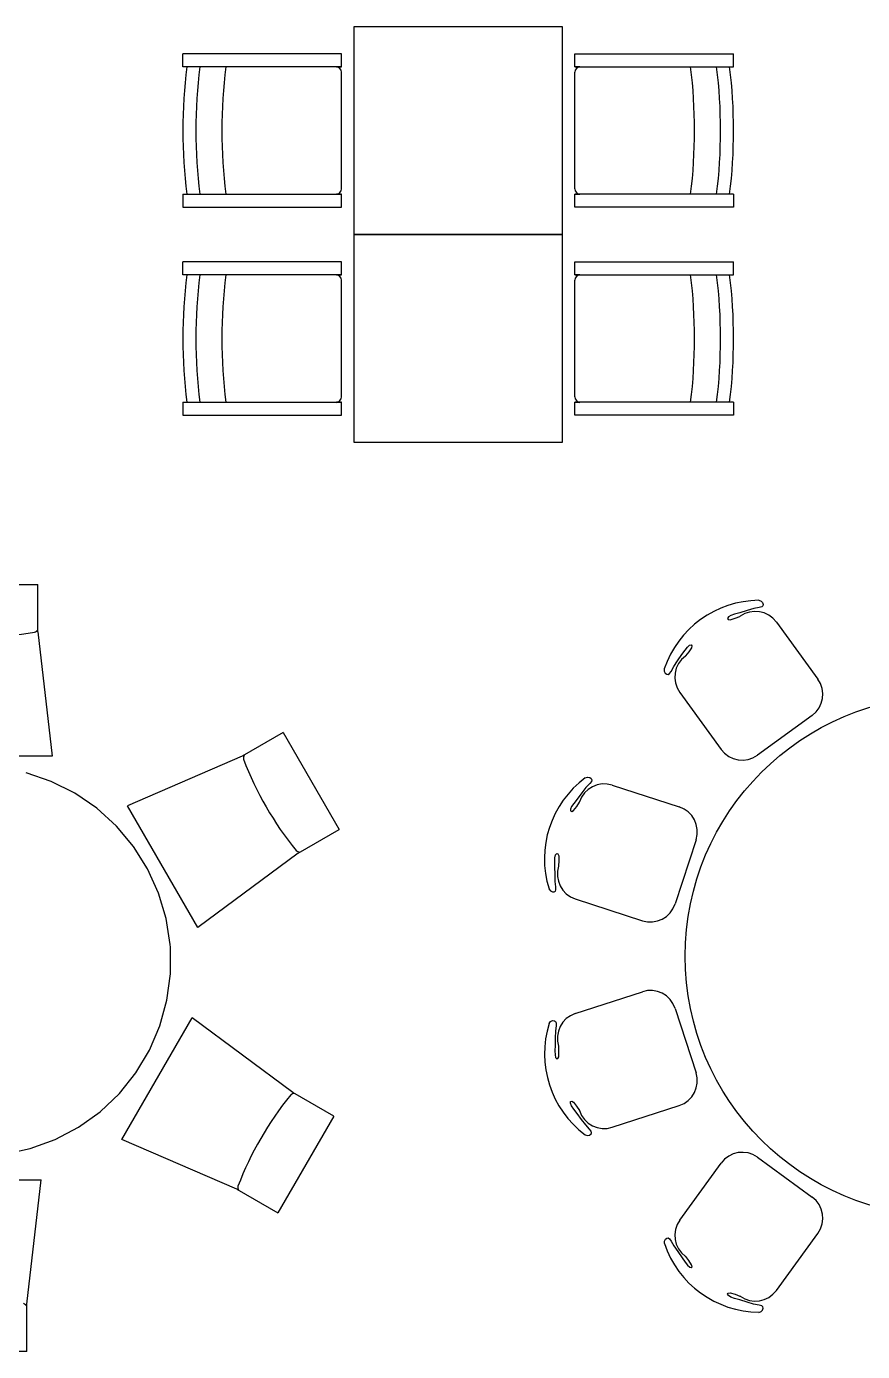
# Model space of a CAD drawing. Header units: inches. Extents: x -9234 to 10771, y 9659 to 27835.
# Drawn here: x 1799 to 5013, y 9841 to 14936 of the extents above; entities that cross this region are included whole.
import ezdxf

# ---------------------------------------------------------------- set-up
doc = ezdxf.new("R2010")
doc.units = ezdxf.units.IN
doc.header["$MEASUREMENT"] = 0
doc.layers.add('freecads.com', color=7, linetype='Continuous')

msp = doc.modelspace()

# ---------------------------------------------------------------- linework, layer by layer
at = {"layer": 'freecads.com'}
for p, q in [((3058.3, 14935.8), (3858.3, 14935.8)), ((3058.3, 14135.8), (3058.3, 14935.8)), ((3858.3, 14935.8), (3858.3, 14135.8)), ((2399.5, 14780.8), (2399.5, 14830.8)), ((3009.5, 14830.8), (2399.5, 14830.8)), ((3009.5, 14780.8), (3009.5, 14830.8)), ((3907.1, 14830.8), (4517.1, 14830.8)), ((3907.1, 14780.8), (3907.1, 14830.8)), ((4517.1, 14780.8), (4517.1, 14830.8)), ((3009.5, 14780.8), (2399.5, 14780.8)), ((2990.3, 14780.8), (3009.5, 14780.8)), ((3926.4, 14780.8), (3907.1, 14780.8)), ((3907.1, 14780.8), (4517.1, 14780.8)), ((3009.5, 14311.5), (3009.5, 14760)), ((3907.1, 14311.5), (3907.1, 14760)), ((2399.5, 14290.8), (3009.5, 14290.8)), ((2399.5, 14290.8), (2399.5, 14240.8)), ((3009.5, 14290.8), (2990.3, 14290.8)), ((3009.5, 14240.8), (3009.5, 14290.8)), ((3907.1, 14290.8), (3926.4, 14290.8)), ((4517.1, 14290.8), (3907.1, 14290.8)), ((3907.1, 14240.8), (3907.1, 14290.8)), ((4517.1, 14290.8), (4517.1, 14240.8)), ((2399.5, 14240.8), (3009.5, 14240.8)), ((4517.1, 14240.8), (3907.1, 14240.8)), ((3058.3, 14135.8), (3858.3, 14135.8)), ((3058.3, 13335.8), (3058.3, 14135.8)), ((3858.3, 14135.8), (3058.3, 14135.8)), ((3858.3, 14135.8), (3858.3, 13335.8)), ((2399.5, 13980.8), (2399.5, 14030.8)), ((3009.5, 14030.8), (2399.5, 14030.8)), ((3009.5, 13980.8), (3009.5, 14030.8)), ((3907.1, 14030.8), (4517.1, 14030.8)), ((3907.1, 13980.8), (3907.1, 14030.8)), ((4517.1, 13980.8), (4517.1, 14030.8)), ((3009.5, 13980.8), (2399.5, 13980.8)), ((2990.3, 13980.8), (3009.5, 13980.8)), ((3009.5, 13511.5), (3009.5, 13960)), ((3926.4, 13980.8), (3907.1, 13980.8)), ((3907.1, 13980.8), (4517.1, 13980.8)), ((3907.1, 13511.5), (3907.1, 13960)), ((2399.5, 13490.8), (3009.5, 13490.8)), ((2399.5, 13490.8), (2399.5, 13440.8)), ((3009.5, 13490.8), (2990.3, 13490.8)), ((3009.5, 13440.8), (3009.5, 13490.8)), ((3907.1, 13490.8), (3926.4, 13490.8)), ((4517.1, 13490.8), (3907.1, 13490.8)), ((3907.1, 13440.8), (3907.1, 13490.8)), ((4517.1, 13490.8), (4517.1, 13440.8)), ((2399.5, 13440.8), (3009.5, 13440.8)), ((4517.1, 13440.8), (3907.1, 13440.8)), ((3858.3, 13335.8), (3058.3, 13335.8)), ((1411.9, 12790.5), (1841.9, 12790.4)), ((1841.8, 12608.5), (1841.9, 12790.4)), ((4569, 12690.7), (4541.2, 12681.9)), ((4594.5, 12697.7), (4569, 12690.7)), ((4615.5, 12701.9), (4594.5, 12697.7)), ((4614.5, 12729.6), (4623.2, 12726.8)), ((4625.4, 12704.9), (4615.5, 12701.9)), ((4623.2, 12726.8), (4629, 12720.7)), ((4630, 12708.6), (4625.4, 12704.9)), ((4629, 12720.7), (4631.1, 12713.8)), ((4631.1, 12713.8), (4630, 12708.6)), ((4497.5, 12665.4), (4494.2, 12659.8)), ((4494.2, 12659.8), (4496.6, 12656)), ((4496.6, 12656), (4504.4, 12655.1)), ((4507.2, 12671.1), (4497.5, 12665.4)), ((4504.4, 12655.1), (4523.3, 12660.4)), ((4521.1, 12676.2), (4507.2, 12671.1)), ((4541.2, 12681.9), (4521.1, 12676.2)), ((4523.3, 12660.4), (4541.3, 12667.3)), ((4541.3, 12667.3), (4542.4, 12668)), ((4682, 12645.9), (4841.3, 12426.6)), ((1841.8, 12608.5), (1896.8, 12130.4)), ((4318.8, 12520.8), (4330.5, 12538.1)), ((4330.5, 12538.1), (4339.7, 12549.7)), ((4339.7, 12549.7), (4348.1, 12557.2)), ((4355.7, 12547.4), (4344.9, 12531)), ((4348.1, 12557.2), (4354.4, 12558.6)), ((4354.4, 12558.6), (4357.3, 12555.1)), ((4357.3, 12555.1), (4355.7, 12547.4)), ((4287.2, 12475), (4301.8, 12497.1)), ((4301.8, 12497.1), (4318.8, 12520.8)), ((4333.1, 12516), (4332, 12515.2)), ((4344.9, 12531), (4332.7, 12516.1)), ((4250.6, 12466), (4250.6, 12456.9)), ((4250.6, 12456.9), (4254.6, 12449.4)), ((4254.6, 12449.4), (4260.5, 12445.3)), ((4260.5, 12445.3), (4265.7, 12444.8)), ((4265.7, 12444.8), (4270.7, 12447.9)), ((4270.7, 12447.9), (4276.6, 12456.4)), ((4276.6, 12456.4), (4287.2, 12475)), ((4309.9, 12375.5), (4469.2, 12156.3)), ((4819.2, 12287), (4608.9, 12134.2)), ((2785.8, 12221.1), (2628.3, 12130.2)), ((2785.8, 12221.1), (3000.8, 11848.7)), ((1896.8, 12130.4), (1356.8, 12130.5)), ((2628.3, 12130.2), (2186.7, 11938.8)), ((1893.7, 12033.1), (1797.2, 12066)), ((1984.8, 11987.4), (1893.7, 12033.1)), ((3947, 12047), (3955.7, 12049.8)), ((3964.1, 12025.2), (3949.6, 12009.4)), ((3955.7, 12049.8), (3964, 12048.3)), ((3964, 12048.3), (3969.8, 12043.9)), ((3970.4, 12033.4), (3964.1, 12025.2)), ((3969.8, 12043.9), (3971.8, 12039.1)), ((3971.8, 12039.1), (3970.4, 12033.4)), ((2068.8, 11929.8), (1984.8, 11987.4)), ((3933.1, 11988.7), (3915.7, 11965.3)), ((3949.6, 12009.4), (3933.1, 11988.7)), ((4050.8, 12018.9), (4308.6, 11935.2)), ((2144.3, 11861.3), (2068.8, 11929.8)), ((2456.7, 11471.1), (2186.7, 11938.8)), ((3894.6, 11936.6), (3890.1, 11926.2)), ((3890.1, 11926.2), (3890.6, 11919.8)), ((3902.8, 11948.9), (3894.6, 11936.6)), ((3894.9, 11918.1), (3901.7, 11922)), ((3901.7, 11922), (3913.9, 11937.4)), ((3915.7, 11965.3), (3902.8, 11948.9)), ((3913.9, 11937.4), (3924.4, 11953.5)), ((3924.4, 11953.5), (3924.8, 11954.7)), ((3890.6, 11919.8), (3894.9, 11918.1)), ((2209.8, 11783.2), (2144.3, 11861.3)), ((2843.2, 11757.7), (3000.8, 11848.7)), ((2264.1, 11696.9), (2209.8, 11783.2)), ((4372.8, 11809.2), (4292.4, 11561.9)), ((2843.2, 11757.7), (2456.7, 11471.1)), ((3829.8, 11725.1), (3830.4, 11739.9)), ((3830.5, 11704.3), (3829.8, 11725.1)), ((3830.4, 11739.9), (3832.8, 11750.9)), ((3832.8, 11750.9), (3837.1, 11755.8)), ((3837.1, 11755.8), (3841.5, 11754.6)), ((3841.5, 11754.6), (3844.7, 11747.5)), ((3845.6, 11727.8), (3844.5, 11708.6)), ((3844.7, 11747.5), (3845.6, 11727.8)), ((2306.2, 11604.1), (2264.1, 11696.9)), ((3830.7, 11675.1), (3830.5, 11704.3)), ((3831.8, 11648.6), (3830.7, 11675.1)), ((3844.9, 11708.7), (3844.5, 11707.5)), ((3807.5, 11619.8), (3812.9, 11612.4)), ((3834.2, 11627.3), (3831.8, 11648.6)), ((3832.2, 11611.5), (3834.4, 11617)), ((3834.4, 11617), (3834.2, 11627.3)), ((2335.3, 11506.5), (2306.2, 11604.1)), ((3812.9, 11612.4), (3820.5, 11608.7)), ((3820.5, 11608.7), (3827.7, 11608.8)), ((3827.7, 11608.8), (3832.2, 11611.5)), ((3908.7, 11581.5), (4166.4, 11497.7)), ((2350.9, 11405.8), (2335.3, 11506.5)), ((2351.8, 11395.3), (2350.9, 11405.8)), ((2352.2, 11293.4), (2351.8, 11395.3)), ((2338.7, 11192.4), (2352.2, 11293.4)), ((3908.7, 11140.7), (4166.4, 11224.5)), ((2311.8, 11094.1), (2338.7, 11192.4)), ((4292.4, 11160.3), (4372.8, 10913)), ((2165.6, 10656.6), (2435.7, 11124.2)), ((2822.2, 10837.5), (2435.7, 11124.2)), ((3808.2, 11102.4), (3813.6, 11109.8)), ((3813.6, 11109.8), (3821.2, 11113.4)), ((3821.2, 11113.4), (3828.4, 11113.3)), ((3828.4, 11113.3), (3832.9, 11110.6)), ((3832.9, 11110.6), (3835.1, 11105.1)), ((2271.7, 11000.4), (2311.8, 11094.1)), ((3832.4, 11073.5), (3831.2, 11047)), ((3834.9, 11094.8), (3832.4, 11073.5)), ((3835.1, 11105.1), (3834.9, 11094.8)), ((3831, 11017.9), (3830.1, 10997)), ((3831.2, 11047), (3831, 11017.9)), ((3844.9, 11013.5), (3844.5, 11014.7)), ((3845.9, 10994.2), (3844.9, 11013.5)), ((2219.3, 10913), (2271.7, 11000.4)), ((3830.1, 10997), (3830.7, 10982.3)), ((3830.7, 10982.3), (3833.1, 10971.2)), ((3833.1, 10971.2), (3837.4, 10966.3)), ((3837.4, 10966.3), (3841.8, 10967.4)), ((3841.8, 10967.4), (3845, 10974.6)), ((3845, 10974.6), (3845.9, 10994.2)), ((2155.5, 10833.5), (2219.3, 10913)), ((2081.6, 10763.4), (2155.5, 10833.5)), ((2979.7, 10746.5), (2822.2, 10837.5)), ((3889.9, 10795.7), (3890.5, 10802.2)), ((3890.5, 10802.2), (3894.7, 10803.9)), ((3894.7, 10803.9), (3901.5, 10799.9)), ((1998.8, 10703.9), (2081.6, 10763.4)), ((3894.4, 10785.4), (3889.9, 10795.7)), ((3902.6, 10773.1), (3894.4, 10785.4)), ((3901.5, 10799.9), (3913.7, 10784.5)), ((3915.4, 10756.6), (3902.6, 10773.1)), ((3913.7, 10784.5), (3924.2, 10768.3)), ((3932.7, 10733.1), (3915.4, 10756.6)), ((3924.4, 10768.7), (3924.8, 10767.5)), ((4050.8, 10703.3), (4308.6, 10787)), ((1908.8, 10656.3), (1998.8, 10703.9)), ((2979.7, 10746.5), (2764.7, 10374.2)), ((3949.2, 10712.4), (3932.7, 10733.1)), ((3963.6, 10696.6), (3949.2, 10712.4)), ((1813.1, 10621.2), (1908.8, 10656.3)), ((2607.1, 10465.2), (2165.6, 10656.6)), ((3946.5, 10674.8), (3955.1, 10671.9)), ((3955.1, 10671.9), (3963.5, 10673.4)), ((3963.5, 10673.4), (3969.2, 10677.8)), ((3969.9, 10688.4), (3963.6, 10696.6)), ((3969.2, 10677.8), (3971.3, 10682.6)), ((3971.3, 10682.6), (3969.9, 10688.4)), ((1713.5, 10599.5), (1813.1, 10621.2)), ((4309.9, 10346.7), (4469.2, 10565.9)), ((4608.9, 10588), (4819.2, 10435.2)), ((1314.7, 10501.4), (1854.7, 10501.3)), ((1799.7, 10023.3), (1854.7, 10501.3)), ((2607.1, 10465.2), (2764.7, 10374.2)), ((4682, 10076.3), (4841.3, 10295.5)), ((4251.1, 10265.7), (4255.1, 10273.2)), ((4251.1, 10256.6), (4251.1, 10265.7)), ((4255.1, 10273.2), (4261.1, 10277.3)), ((4261.1, 10277.3), (4266.3, 10277.8)), ((4266.3, 10277.8), (4271.3, 10274.6)), ((4271.3, 10274.6), (4277.2, 10266.1)), ((4277.2, 10266.1), (4287.7, 10247.5)), ((4287.7, 10247.5), (4302.3, 10225.3)), ((4302.3, 10225.3), (4319.2, 10201.6)), ((4319.2, 10201.6), (4330.8, 10184.2)), ((4333.1, 10206.2), (4332, 10207)), ((4345.2, 10191.3), (4333.1, 10206.2)), ((4356, 10174.9), (4345.2, 10191.3)), ((4330.8, 10184.2), (4340, 10172.7)), ((4340, 10172.7), (4348.4, 10165.1)), ((4348.4, 10165.1), (4354.7, 10163.7)), ((4354.7, 10163.7), (4357.6, 10167.2)), ((4357.6, 10167.2), (4356, 10174.9)), ((4494.2, 10062.1), (4496.6, 10065.9)), ((4497.5, 10056.5), (4494.2, 10062.1)), ((4496.6, 10065.9), (4504.4, 10066.7)), ((4507.2, 10050.8), (4497.5, 10056.5)), ((4504.4, 10066.7), (4523.3, 10061.5)), ((4521, 10045.7), (4507.2, 10050.8)), ((4541.1, 10039.9), (4521, 10045.7)), ((4523.3, 10061.5), (4541.3, 10054.5)), ((4568.9, 10031), (4541.1, 10039.9)), ((4541.3, 10054.9), (4542.4, 10054.2)), ((1799.7, 9841.3), (1799.7, 10023.3)), ((4594.4, 10023.9), (4568.9, 10031)), ((4615.4, 10019.6), (4594.4, 10023.9)), ((4614.3, 9991.9), (4623, 9994.7)), ((4625.3, 10016.7), (4615.4, 10019.6)), ((4623, 9994.7), (4628.9, 10000.8)), ((4629.8, 10012.9), (4625.3, 10016.7)), ((4628.9, 10000.8), (4631, 10007.7)), ((4631, 10007.7), (4629.8, 10012.9)), ((1799.7, 9841.3), (1369.7, 9841.4))]:
    msp.add_line(p, q, dxfattribs=at)
msp.add_circle((5331.2, 11361.1), 1000, dxfattribs=at)
for centre, radius, start, end in [((4407.9, 14535.8), 2008.3, 172.9929, 187.0071), ((4457.9, 14535.8), 2008.3, 172.9929, 187.0071), ((4557.9, 14535.8), 2008.3, 172.9929, 187.0071), ((2988.2, 14759.5), 21.4, 1.5149, 84.3348), ((3928.5, 14759.5), 21.4, 95.6652, 178.4851), ((2358.8, 14535.8), 2008.3, 352.9929, 7.0071), ((2458.8, 14535.8), 2008.3, 352.9929, 7.0071), ((2508.8, 14535.8), 2008.3, 352.9929, 7.0071), ((2988.2, 14312), 21.4, 275.6652, 358.4851), ((3928.5, 14312), 21.4, 181.5149, 264.3348), ((4407.9, 13735.8), 2008.3, 172.9929, 187.0071), ((4457.9, 13735.8), 2008.3, 172.9929, 187.0071), ((4557.9, 13735.8), 2008.3, 172.9929, 187.0071), ((2988.2, 13959.5), 21.4, 1.5149, 84.3348), ((3928.5, 13959.5), 21.4, 95.6652, 178.4851), ((2358.8, 13735.8), 2008.3, 352.9929, 7.0071), ((2458.8, 13735.8), 2008.3, 352.9929, 7.0071), ((2508.8, 13735.8), 2008.3, 352.9929, 7.0071), ((2988.2, 13512), 21.4, 275.6652, 358.4851), ((3928.5, 13512), 21.4, 181.5149, 264.3348), ((4618.3, 12341.4), 388.2, 90.5543, 161.2842), ((4601.1, 12587.1), 100, 36, 126), ((1627, 13879.2), 1288.8, 260.9398, 279.0467), ((1816.8, 12635.2), 31.5, 294.1089, 322.7517), ((4390.8, 12434.3), 100, 126, 216), ((4760.4, 12367.9), 100, 306, 36), ((2664, 12121.8), 31.5, 157.2349, 185.8776), ((4550.1, 12215.1), 100, 216, 306), ((3836.3, 12579.2), 1288.8, 200.9398, 219.0467), ((4178.2, 11735.2), 388.2, 126.5543, 197.2842), ((4019.9, 11923.8), 100, 72, 162), ((4277.7, 11840.1), 100, 342, 72), ((2853.8, 11792.8), 31.5, 234.1089, 262.7517), ((3939.6, 11676.6), 100, 162, 252), ((4197.3, 11592.8), 100, 252, 342), ((4197.3, 11129.4), 100, 18, 108), ((3939.6, 11045.6), 100, 108, 198), ((4178.6, 10986), 388.2, 162.5543, 233.2842), ((4277.7, 10882.1), 100, 288, 18), ((3815, 10015.9), 1288.8, 140.9398, 159.0467), ((2832.8, 10802.4), 31.5, 97.2349, 125.8776), ((4019.9, 10798.4), 100, 198, 288), ((4550.1, 10507.1), 100, 54, 144), ((2642.8, 10473.5), 31.5, 174.1089, 202.7517), ((4760.4, 10354.3), 100, 324, 54), ((4390.8, 10287.9), 100, 144, 234), ((4619.2, 10380.1), 388.2, 198.5543, 269.2842), ((4601.1, 10135.1), 100, 234, 324), ((1774.6, 9996.5), 31.5, 37.2349, 65.8776)]:
    msp.add_arc(centre, radius, start, end, dxfattribs=at)

doc.saveas('drawing.dxf')
